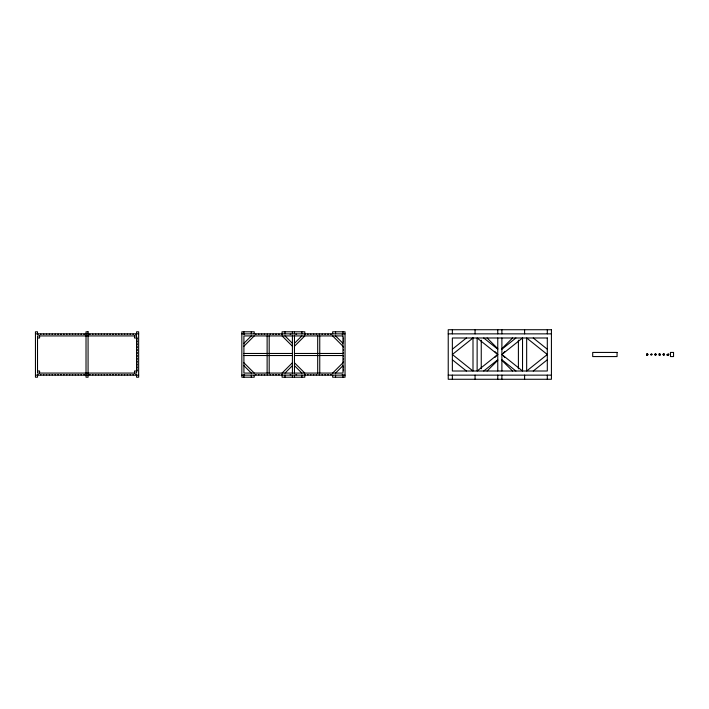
<?xml version="1.0" encoding="UTF-8"?>
<svg xmlns="http://www.w3.org/2000/svg" width="709" height="709" viewBox="0 0 709 709"><rect width="100%" height="100%" fill="white"/><g stroke="black" fill="none" stroke-linecap="round" stroke-linejoin="round"><path stroke-width="1.06" d="M647.999 354.5C645.314 357.07 647.025 351.956 647.822 354.163M650.596 354.5C652.581 352.187 651.801 356.778 650.667 354.686M652.023 354.677L651.952 354.163M654.726 354.5C656.702 351.939 655.922 357.274 654.788 354.314M656.215 354.5L655.976 354.979M660.354 354.695C658.413 351.513 658.776 356.911 660.097 354.979M662.977 354.5C664.962 352.187 664.182 356.778 663.048 354.686M667.107 354.5C672.779 353.091 663.615 357.194 668.383 353.986M646.573 354.323L647.051 353.8M343.493 338.033L343.493 339.053M343.493 340.923L343.493 341.942M343.493 346.701L343.493 347.729M343.493 349.59L343.493 350.618M343.493 352.479L343.493 353.507M343.493 355.369L343.493 356.397M343.493 358.258L343.493 359.286M343.493 361.147L343.493 362.175M343.493 366.934L343.493 367.953M343.493 369.823L343.493 370.842M647.866 354.863L647.237 355.182M243.905 343.324L251.305 335.924M243.905 346.24L254.221 335.924M294.474 343.324L301.874 335.924M294.474 346.24L304.79 335.924M282.085 373.076L292.409 362.76M285.009 373.076L292.409 365.676M332.654 373.076L342.97 362.76M335.57 373.076L342.97 365.676M501.892 348.66L512.572 337.989M494.767 357.504L497.018 355.253M503.399 353.002L504.897 351.496M487.092 371.011L497.762 360.34M452.36 349.218L466.389 337.989M501.892 349.218L515.922 337.989M483.733 371.011L497.762 359.782M533.265 371.011L547.304 359.782M137.254 337.918L137.254 339.168M137.254 340.807L137.254 342.057M137.254 343.697L137.254 344.946M137.254 346.586L137.254 347.844M137.254 349.475L137.254 350.733M137.254 352.364L137.254 353.623M137.254 355.253L137.254 356.512M137.254 358.142L137.254 359.401M137.254 361.041L137.254 362.29M137.254 363.93L137.254 365.179M137.254 366.819L137.254 368.068M137.254 369.708L137.254 370.958M659.104 355.014L660.132 355.014M664.253 355.005L663.411 355.085M668.383 355.005L667.878 355.227M663.234 353.986L664.262 353.986M37.506 334.267L38.224 334.267M40.395 334.267L41.113 334.267M43.284 334.267L44.002 334.267M46.174 334.267L46.891 334.267M49.063 334.267L49.781 334.267M51.952 334.267L52.67 334.267M54.841 334.267L55.559 334.267M57.73 334.267L58.448 334.267M60.62 334.267L61.337 334.267M63.509 334.267L64.235 334.267M66.398 334.267L67.125 334.267M69.287 334.267L70.014 334.267M72.176 334.267L72.903 334.267M75.065 334.267L75.792 334.267M77.955 334.267L78.681 334.267M80.844 334.267L81.57 334.267M83.733 334.267L84.46 334.267M89.511 334.267L90.238 334.267M92.4 334.267L93.127 334.267M95.29 334.267L96.016 334.267M98.179 334.267L98.905 334.267M101.068 334.267L101.795 334.267M103.966 334.267L104.684 334.267M106.855 334.267L107.573 334.267M109.744 334.267L110.462 334.267M112.634 334.267L113.351 334.267M115.523 334.267L116.241 334.267M118.412 334.267L119.13 334.267M121.301 334.267L122.019 334.267M124.19 334.267L124.908 334.267M127.079 334.267L127.797 334.267M129.969 334.267L130.686 334.267M132.858 334.267L133.576 334.267M38.224 374.733L37.506 374.733M135.747 334.267L136.465 334.267M41.113 374.733L40.395 374.733M44.002 374.733L43.284 374.733M46.891 374.733L46.174 374.733M49.781 374.733L49.063 374.733M52.67 374.733L51.952 374.733M55.559 374.733L54.841 374.733M58.448 374.733L57.73 374.733M61.337 374.733L60.62 374.733M64.235 374.733L63.509 374.733M67.125 374.733L66.398 374.733M70.014 374.733L69.287 374.733M72.903 374.733L72.176 374.733M75.792 374.733L75.065 374.733M78.681 374.733L77.955 374.733M81.57 374.733L80.844 374.733M84.46 374.733L83.733 374.733M90.238 374.733L89.511 374.733M93.127 374.733L92.4 374.733M96.016 374.733L95.29 374.733M98.905 374.733L98.179 374.733M101.795 374.733L101.068 374.733M104.684 374.733L103.966 374.733M107.573 374.733L106.855 374.733M110.462 374.733L109.744 374.733M113.351 374.733L112.634 374.733M116.241 374.733L115.523 374.733M119.13 374.733L118.412 374.733M122.019 374.733L121.301 374.733M124.908 374.733L124.19 374.733M127.797 374.733L127.079 374.733M130.686 374.733L129.969 374.733M133.576 374.733L132.858 374.733M136.465 374.733L135.747 374.733M243.896 334.267L244.614 334.267M255.453 334.267L256.179 334.267M258.342 334.267L259.069 334.267M261.231 334.267L261.958 334.267M264.12 334.267L264.847 334.267M267.009 334.267L267.736 334.267M269.899 334.267L270.625 334.267M272.788 334.267L273.514 334.267M275.677 334.267L276.404 334.267M278.566 334.267L279.293 334.267M281.455 334.267L282.182 334.267M290.123 334.267L290.85 334.267M295.901 334.267L296.628 334.267M304.578 334.267L305.295 334.267M307.467 334.267L308.185 334.267M310.356 334.267L311.074 334.267M313.245 334.267L313.963 334.267M316.134 334.267L316.852 334.267M319.023 334.267L319.741 334.267M321.913 334.267L322.63 334.267M324.802 334.267L325.52 334.267M327.691 334.267L328.409 334.267M330.58 334.267L331.298 334.267M244.614 374.733L243.896 374.733M342.137 334.267L342.864 334.267M256.179 374.733L255.453 374.733M259.069 374.733L258.342 374.733M261.958 374.733L261.231 374.733M264.847 374.733L264.12 374.733M267.736 374.733L267.009 374.733M270.625 374.733L269.899 374.733M273.514 374.733L272.788 374.733M276.404 374.733L275.677 374.733M279.293 374.733L278.566 374.733M282.182 374.733L281.455 374.733M290.85 374.733L290.123 374.733M296.628 374.733L295.901 374.733M305.295 374.733L304.578 374.733M308.185 374.733L307.467 374.733M311.074 374.733L310.356 374.733M313.963 374.733L313.245 374.733M316.852 374.733L316.134 374.733M319.741 374.733L319.023 374.733M322.63 374.733L321.913 374.733M325.52 374.733L324.802 374.733M328.409 374.733L327.691 374.733M331.298 374.733L330.58 374.733M342.864 374.733L342.137 374.733M659.255 353.871L660.132 353.986M655.311 353.844L655.834 353.906M35.45 333.859L138.645 333.859M241.84 333.859L345.035 333.859M448.23 333.859L551.425 333.859M37.515 337.989L39.58 337.989L39.58 335.924M136.58 337.989L134.515 337.989L134.515 335.924M243.905 353.472L292.409 353.472M294.474 353.472L342.97 353.472M655.284 354.651L655.701 354.651M659.414 354.651L659.822 354.651M663.952 354.651L663.952 354.296M667.665 354.651L668.082 354.651M243.905 355.528L292.409 355.528M294.474 355.528L342.97 355.528M37.515 371.011L39.58 371.011L39.58 373.076M136.58 371.011L134.515 371.011L134.515 373.076M35.45 375.141L138.645 375.141M241.84 375.141L345.035 375.141M448.23 375.141L551.425 375.141M647.237 355.227L646.643 354.837M667.683 355.2L667.178 354.686M533.265 337.989L547.304 349.218M483.733 337.989L497.762 349.218M501.892 359.782L515.922 371.011M452.36 359.782L466.389 371.011M487.092 337.989L497.762 348.66M503.399 355.998L504.897 357.504M494.767 351.496L497.018 353.747M501.892 360.34L512.572 371.011M335.57 335.924L342.97 343.324M332.654 335.924L342.97 346.24M285.009 335.924L292.409 343.324M282.085 335.924L292.409 346.24M294.474 362.76L304.79 373.076M294.474 365.676L301.874 373.076M243.905 362.76L254.221 373.076M243.905 365.676L251.305 373.076M654.983 355.014L654.806 354.5M668.029 354.819L667.665 354.296M547.304 329.729L547.304 333.859M547.304 375.141L547.304 379.271M524.598 329.729L524.598 333.859M524.598 375.141L524.598 379.271M518.403 340.187L518.403 368.813M501.892 329.729L501.892 333.859M501.892 337.989L501.892 371.011M501.892 375.141L501.892 379.271M497.762 329.729L497.762 333.859M497.762 337.989L497.762 371.011M497.762 375.141L497.762 379.271M481.251 340.187L481.251 368.813M475.065 329.729L475.065 333.859M475.065 375.141L475.065 379.271M452.36 329.729L452.36 333.859M452.36 375.141L452.36 379.271M342.97 331.794L342.97 333.859M342.97 375.141L342.97 377.206M335.561 331.794L335.561 333.859M335.561 375.141L335.561 377.206M332.654 333.859L332.654 331.794L345.035 331.794L345.035 377.206L332.654 377.206L332.654 375.141M319.75 335.924L319.75 373.076M317.694 335.924L317.694 373.076M304.79 333.859L304.79 331.794L282.085 331.794L282.085 333.859M304.79 375.141L304.79 377.206L282.085 377.206L282.085 375.141M301.883 331.794L301.883 333.859M301.883 375.141L301.883 377.206M294.474 331.794L294.474 333.859M294.474 335.898L294.474 373.102M294.474 375.141L294.474 377.206M292.409 331.794L292.409 333.859M292.409 335.898L292.409 373.102M292.409 375.141L292.409 377.206M285 331.794L285 333.859M285 375.141L285 377.206M269.19 335.924L269.19 373.076M267.125 335.924L267.125 373.076M254.221 333.859L254.221 331.794L241.84 331.794L241.84 377.206L254.221 377.206L254.221 375.141M251.314 331.794L251.314 333.859M251.314 375.141L251.314 377.206M243.905 331.794L243.905 333.859M243.905 375.141L243.905 377.206M136.58 333.859L136.58 331.794L138.645 331.794L138.645 377.206L136.58 377.206L136.58 375.141M37.515 333.859L37.515 331.794L35.45 331.794L35.45 377.206L37.515 377.206L37.515 375.141M473 337.989L452.36 354.5L473 371.011L473 337.989M497.762 354.5L477.13 371.011L477.13 337.989L497.762 354.5M522.533 337.989L501.892 354.5L522.533 371.011L522.533 337.989M547.304 354.5L526.663 371.011L526.663 337.989L547.304 354.5M551.425 329.729L448.23 329.729L448.23 379.271L551.425 379.271L551.425 329.729M88.076 331.794L86.019 331.794L86.019 377.206L88.076 377.206L88.076 331.794M136.58 335.924L37.515 335.924L37.515 373.076L136.58 373.076L136.58 335.924M342.97 335.924L243.905 335.924L243.905 373.076L342.97 373.076L342.97 335.924M547.304 337.989L452.36 337.989L452.36 371.011L547.304 371.011L547.304 337.989M617.06 352.435L592.706 352.435L592.706 356.565L617.06 356.565L617.06 352.435M673.55 352.435L670.457 352.435L670.457 356.565L673.55 356.565L673.55 352.435"/></g></svg>
